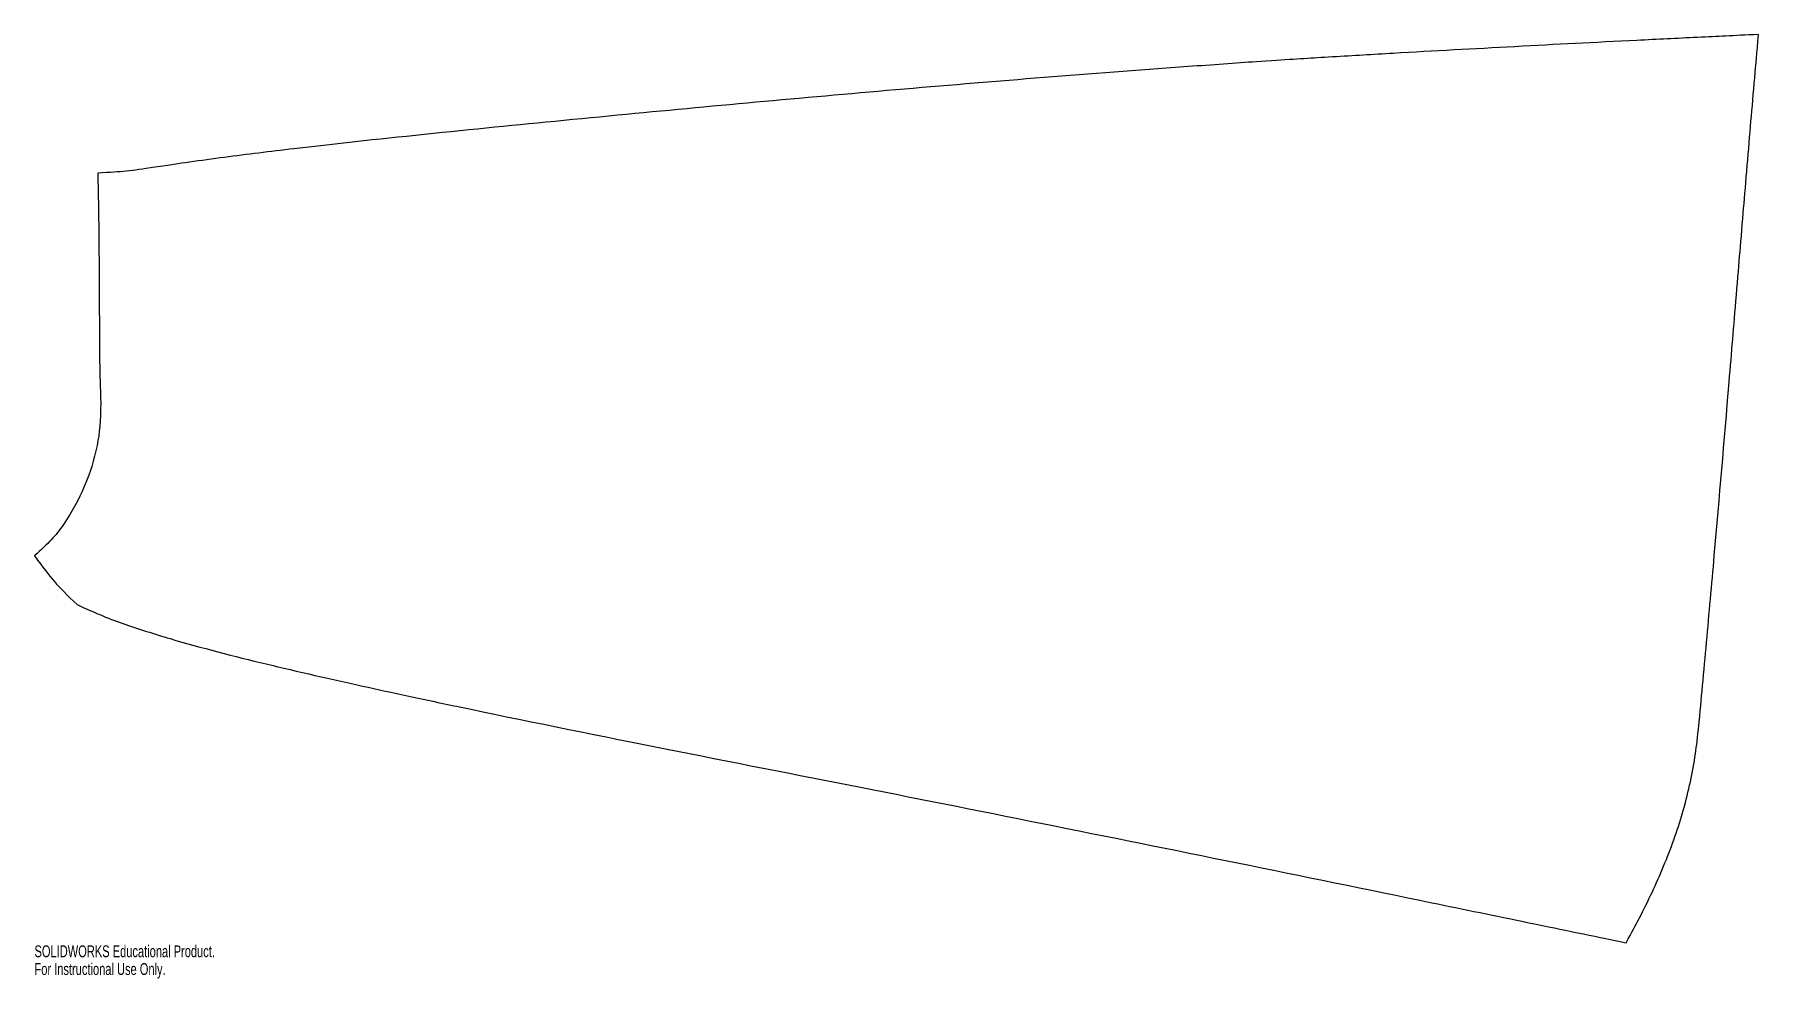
# Model space of a CAD drawing. Header units: inches. Extents: x -227 to -199.2, y 102.6 to 117.8.
import ezdxf

# ---------------------------------------------------------------- set-up
doc = ezdxf.new("R2010")
doc.units = ezdxf.units.IN
doc.header["$MEASUREMENT"] = 0
doc.styles.add('SLDTEXTSTYLE0', font='TXT', dxfattribs={"width": 0.7})

msp = doc.modelspace()

# ---------------------------------------------------------------- linework, layer by layer
at = {"color": 7, "linetype": 'Continuous', "lineweight": 25}
for points, knots in [([(-199.249, 117.804), (-199.684, 117.784), (-199.883, 117.774), (-200.572, 117.74), (-200.862, 117.726), (-201.896, 117.674), (-202.496, 117.644), (-203.833, 117.572), (-204.46, 117.538), (-205.453, 117.481), (-205.753, 117.463), (-206.447, 117.422), (-206.644, 117.409), (-207.079, 117.382)], [0, 0, 0, 0, 0.125, 0.125, 0.25, 0.25, 0.5, 0.5, 0.75, 0.75, 0.875, 0.875, 1, 1, 1, 1]), ([(-200.214, 106.632), (-200.185, 106.942), (-200.17, 107.092), (-200.126, 107.568), (-200.105, 107.795), (-200.042, 108.493), (-200.001, 108.948), (-199.876, 110.376), (-199.803, 111.234), (-199.679, 112.709), (-199.648, 113.081), (-199.582, 113.881), (-199.562, 114.122), (-199.53, 114.503), (-199.504, 114.812), (-199.455, 115.409), (-199.407, 115.971), (-199.351, 116.626), (-199.33, 116.875), (-199.29, 117.337), (-199.276, 117.494), (-199.249, 117.804)], [0, 0, 0, 0, 0.0625, 0.0625, 0.125, 0.125, 0.25, 0.25, 0.5, 0.5, 0.625, 0.625, 0.6875, 0.6875, 0.75, 0.75, 0.875, 0.875, 0.9375, 0.9375, 1, 1, 1, 1]), ([(-207.079, 117.382), (-207.328, 117.365), (-207.461, 117.356), (-207.821, 117.33), (-208.013, 117.316), (-208.582, 117.275), (-208.952, 117.248), (-210.077, 117.163), (-210.831, 117.104), (-213.06, 116.921), (-214.591, 116.786), (-216.802, 116.58), (-217.535, 116.51), (-219.083, 116.359), (-219.772, 116.291), (-221.332, 116.13), (-222.015, 116.057), (-223.181, 115.92), (-223.54, 115.876), (-224.097, 115.802), (-224.286, 115.777), (-224.653, 115.724), (-224.779, 115.706), (-225.027, 115.669)], [0, 0, 0, 0, 0.03125, 0.03125, 0.0625, 0.0625, 0.125, 0.125, 0.25, 0.25, 0.5, 0.5, 0.625, 0.625, 0.75, 0.75, 0.875, 0.875, 0.9375, 0.9375, 0.96875, 0.96875, 1, 1, 1, 1]), ([(-225.947, 115.574), (-225.942, 115.368), (-225.94, 115.259), (-225.934, 114.965), (-225.932, 114.793), (-225.927, 114.365), (-225.925, 114.001), (-225.923, 113.589), (-225.922, 113.377), (-225.921, 113.209), (-225.921, 113.157), (-225.919, 112.911), (-225.919, 112.925), (-225.917, 112.558), (-225.917, 112.488), (-225.91, 112.194), (-225.906, 112.085), (-225.898, 111.879)], [0, 0, 0, 0, 0.125, 0.125, 0.25, 0.25, 0.5, 0.5, 0.625, 0.625, 0.6875, 0.6875, 0.75, 0.75, 0.875, 0.875, 1, 1, 1, 1]), ([(-225.898, 111.879), (-225.905, 111.572), (-225.914, 111.414), (-226.003, 110.969), (-226.075, 110.739), (-226.253, 110.323), (-226.363, 110.119), (-226.63, 109.731), (-226.736, 109.626), (-226.964, 109.418)], [0, 0, 0, 0, 0.25, 0.25, 0.5, 0.5, 0.75, 0.75, 1, 1, 1, 1]), ([(-226.279, 108.633), (-226.118, 108.56), (-226.042, 108.526), (-225.788, 108.419), (-225.662, 108.372), (-225.302, 108.246), (-225.03, 108.159), (-224.291, 107.941), (-223.739, 107.8), (-222.745, 107.56), (-222.158, 107.427), (-221.454, 107.271), (-221.206, 107.218), (-220.687, 107.106), (-220.371, 107.039), (-219.164, 106.785), (-217.996, 106.549), (-216.015, 106.154), (-214.889, 105.933), (-211.855, 105.335), (-209.675, 104.897), (-206.6, 104.271), (-205.517, 104.049), (-204.248, 103.787), (-203.995, 103.735), (-203.447, 103.623), (-203.267, 103.585), (-202.613, 103.451), (-202.437, 103.414), (-201.882, 103.299), (-201.726, 103.266), (-201.379, 103.193)], [0, 0, 0, 0, 0.015625, 0.015625, 0.03125, 0.03125, 0.0625, 0.0625, 0.125, 0.125, 0.1875, 0.1875, 0.21875, 0.21875, 0.25, 0.25, 0.375, 0.375, 0.5, 0.5, 0.75, 0.75, 0.875, 0.875, 0.90625, 0.90625, 0.9375, 0.9375, 0.96875, 0.96875, 1, 1, 1, 1]), ([(-201.379, 103.193), (-201.282, 103.371), (-201.23, 103.467), (-201.096, 103.724), (-201.025, 103.868), (-200.831, 104.281), (-200.71, 104.568), (-200.51, 105.133), (-200.424, 105.428), (-200.323, 105.879), (-200.294, 106.031), (-200.249, 106.325), (-200.237, 106.43), (-200.214, 106.632)], [0, 0, 0, 0, 0.125, 0.125, 0.25, 0.25, 0.5, 0.5, 0.75, 0.75, 0.875, 0.875, 1, 1, 1, 1])]:
    msp.add_open_spline(points, degree=3, knots=knots, dxfattribs=at)
for points in [[(-225.027, 115.669), (-225.434, 115.607), (-225.536, 115.596), (-225.947, 115.574)], [(-226.964, 109.418), (-226.69, 109.043), (-226.614, 108.956), (-226.279, 108.633)]]:
    msp.add_open_spline(points, degree=3, dxfattribs=at)

# ---------------------------------------------------------------- texts
at = {"color": 7, "linetype": 'Continuous', "char_height": 0.1903, "attachment_point": 1, "style": 'SLDTEXTSTYLE0'}
for s, insert in [('SOLIDWORKS Educational Product.', (-226.964, 103.153)), ('For Instructional Use Only.', (-226.964, 102.867))]:
    msp.add_mtext(s, dxfattribs=dict(at, insert=insert))

doc.saveas('drawing.dxf')
